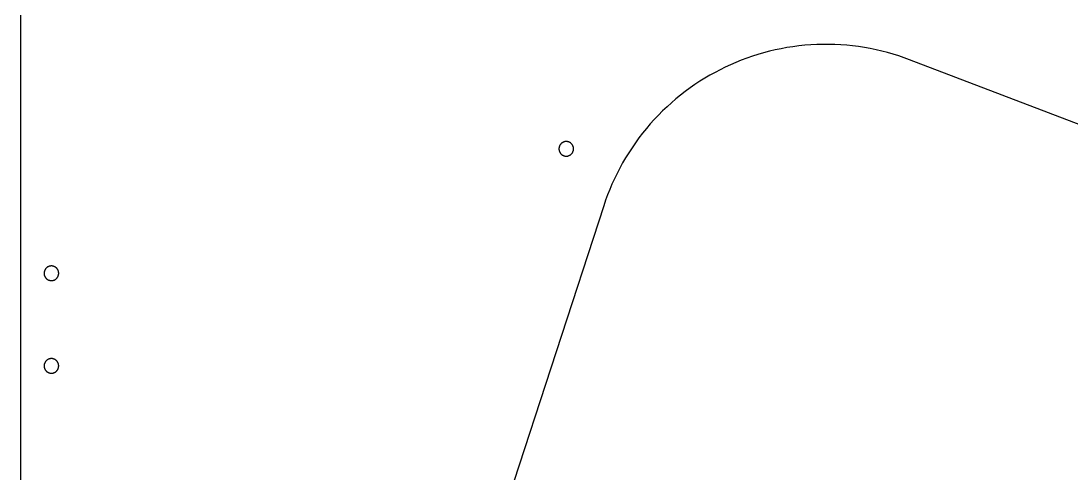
# Model space of a CAD drawing. Extents: x 0 to 146, y -2 to 88.
# Drawn here: x 18.03 to 31.5, y 51.81 to 57.62 of the extents above; entities that cross this region are included whole.
import ezdxf

# ---------------------------------------------------------------- set-up
doc = ezdxf.new("R2010")
doc.units = 0
doc.header["$LTSCALE"] = 15
doc.layers.add('CUT$EXTERIOR', color=1, linetype='CONTINUOUS')
doc.layers.add('CUT$INTERIOR', color=5, linetype='CONTINUOUS')

msp = doc.modelspace()

# ---------------------------------------------------------------- linework, layer by layer
at = {"layer": 'CUT$EXTERIOR'}
for p, q in [((18.026, 44.286), (18.026, 66.453)), ((27.701, 57.245), (27.626, 57.227)), ((27.776, 57.26), (27.701, 57.245)), ((27.851, 57.274), (27.776, 57.26)), ((27.927, 57.286), (27.851, 57.274)), ((28.003, 57.296), (27.927, 57.286)), ((28.08, 57.304), (28.003, 57.296)), ((28.157, 57.31), (28.08, 57.304)), ((28.233, 57.314), (28.157, 57.31)), ((28.31, 57.316), (28.233, 57.314)), ((28.387, 57.316), (28.31, 57.316)), ((28.464, 57.314), (28.387, 57.316)), ((28.541, 57.311), (28.464, 57.314)), ((28.618, 57.305), (28.541, 57.311)), ((28.694, 57.297), (28.618, 57.305)), ((28.77, 57.287), (28.694, 57.297)), ((28.845, 57.276), (28.77, 57.287)), ((28.92, 57.262), (28.845, 57.276)), ((28.995, 57.247), (28.92, 57.262)), ((29.068, 57.23), (28.995, 57.247)), ((27.266, 57.113), (27.197, 57.085)), ((27.337, 57.139), (27.266, 57.113)), ((27.408, 57.164), (27.337, 57.139)), ((27.48, 57.187), (27.408, 57.164)), ((27.553, 57.208), (27.48, 57.187)), ((27.626, 57.227), (27.553, 57.208)), ((29.141, 57.211), (29.068, 57.23)), ((29.214, 57.19), (29.141, 57.211)), ((29.285, 57.168), (29.214, 57.19)), ((29.355, 57.144), (29.285, 57.168)), ((29.425, 57.119), (29.355, 57.144)), ((34.016, 55.363), (29.425, 57.119)), ((26.995, 56.991), (26.929, 56.957)), ((27.061, 57.024), (26.995, 56.991)), ((27.129, 57.055), (27.061, 57.024)), ((27.197, 57.085), (27.129, 57.055)), ((26.735, 56.842), (26.672, 56.801)), ((26.799, 56.882), (26.735, 56.842)), ((26.863, 56.92), (26.799, 56.882)), ((26.929, 56.957), (26.863, 56.92)), ((26.548, 56.712), (26.487, 56.666)), ((26.609, 56.757), (26.548, 56.712)), ((26.672, 56.801), (26.609, 56.757)), ((26.428, 56.617), (26.37, 56.567)), ((26.487, 56.666), (26.428, 56.617)), ((26.257, 56.463), (26.203, 56.408)), ((26.313, 56.516), (26.257, 56.463)), ((26.37, 56.567), (26.313, 56.516)), ((26.15, 56.352), (26.098, 56.295)), ((26.203, 56.408), (26.15, 56.352)), ((26, 56.177), (25.953, 56.116)), ((26.048, 56.237), (26, 56.177)), ((26.098, 56.295), (26.048, 56.237)), ((25.908, 56.054), (25.864, 55.991)), ((25.953, 56.116), (25.908, 56.054)), ((25.822, 55.926), (25.782, 55.861)), ((25.864, 55.991), (25.822, 55.926)), ((25.743, 55.795), (25.707, 55.729)), ((25.782, 55.861), (25.743, 55.795)), ((25.672, 55.661), (25.639, 55.593)), ((25.707, 55.729), (25.672, 55.661)), ((25.607, 55.525), (25.578, 55.456)), ((25.639, 55.593), (25.607, 55.525)), ((25.55, 55.386), (25.525, 55.316)), ((25.578, 55.456), (25.55, 55.386)), ((25.501, 55.246), (21.879, 44.132)), ((25.525, 55.316), (25.501, 55.246))]:
    msp.add_line(p, q, dxfattribs=at)
at = {"layer": 'CUT$INTERIOR'}
for p, q in [((24.947, 56.034), (24.945, 56.031)), ((24.949, 56.036), (24.947, 56.034)), ((24.951, 56.039), (24.949, 56.036)), ((24.953, 56.041), (24.951, 56.039)), ((24.955, 56.044), (24.953, 56.041)), ((24.958, 56.046), (24.955, 56.044)), ((24.96, 56.048), (24.958, 56.046)), ((24.963, 56.05), (24.96, 56.048)), ((24.965, 56.052), (24.963, 56.05)), ((24.968, 56.054), (24.965, 56.052)), ((24.971, 56.056), (24.968, 56.054)), ((24.973, 56.057), (24.971, 56.056)), ((24.976, 56.059), (24.973, 56.057)), ((24.979, 56.06), (24.976, 56.059)), ((24.982, 56.062), (24.979, 56.06)), ((24.985, 56.063), (24.982, 56.062)), ((24.988, 56.064), (24.985, 56.063)), ((24.991, 56.065), (24.988, 56.064)), ((24.994, 56.066), (24.991, 56.065)), ((24.997, 56.067), (24.994, 56.066)), ((25.001, 56.068), (24.997, 56.067)), ((25.004, 56.069), (25.001, 56.068)), ((25.007, 56.069), (25.004, 56.069)), ((25.01, 56.069), (25.007, 56.069)), ((25.014, 56.07), (25.01, 56.069)), ((25.017, 56.07), (25.014, 56.07)), ((25.02, 56.07), (25.017, 56.07)), ((25.023, 56.07), (25.02, 56.07)), ((25.027, 56.07), (25.023, 56.07)), ((25.03, 56.07), (25.027, 56.07)), ((25.033, 56.069), (25.03, 56.07)), ((25.036, 56.069), (25.033, 56.069)), ((25.039, 56.068), (25.036, 56.069)), ((25.043, 56.067), (25.039, 56.068)), ((25.046, 56.067), (25.043, 56.067)), ((25.049, 56.066), (25.046, 56.067)), ((25.052, 56.065), (25.049, 56.066)), ((25.055, 56.063), (25.052, 56.065)), ((25.058, 56.062), (25.055, 56.063)), ((25.061, 56.061), (25.058, 56.062)), ((25.064, 56.059), (25.061, 56.061)), ((25.067, 56.058), (25.064, 56.059)), ((25.07, 56.056), (25.067, 56.058)), ((25.072, 56.054), (25.07, 56.056)), ((25.075, 56.053), (25.072, 56.054)), ((25.078, 56.051), (25.075, 56.053)), ((25.08, 56.049), (25.078, 56.051)), ((25.083, 56.046), (25.08, 56.049)), ((25.085, 56.044), (25.083, 56.046)), ((25.087, 56.042), (25.085, 56.044)), ((25.09, 56.04), (25.087, 56.042)), ((25.092, 56.037), (25.09, 56.04)), ((25.094, 56.035), (25.092, 56.037)), ((25.096, 56.032), (25.094, 56.035)), ((24.928, 55.99), (24.927, 55.986)), ((24.927, 55.986), (24.927, 55.983)), ((24.927, 55.983), (24.927, 55.98)), ((24.927, 55.98), (24.927, 55.977)), ((24.927, 55.977), (24.927, 55.973)), ((24.927, 55.973), (24.927, 55.97)), ((24.927, 55.97), (24.927, 55.967)), ((24.927, 55.967), (24.928, 55.964)), ((24.929, 55.996), (24.928, 55.993)), ((24.928, 55.993), (24.928, 55.99)), ((24.928, 55.964), (24.928, 55.96)), ((24.928, 55.96), (24.929, 55.957)), ((24.93, 55.999), (24.929, 55.996)), ((24.929, 55.957), (24.929, 55.954)), ((24.929, 55.954), (24.93, 55.951)), ((24.931, 56.005), (24.93, 56.002)), ((24.93, 56.002), (24.93, 55.999)), ((24.93, 55.951), (24.931, 55.948)), ((24.932, 56.008), (24.931, 56.005)), ((24.931, 55.948), (24.932, 55.945)), ((24.934, 56.011), (24.932, 56.008)), ((24.932, 55.945), (24.933, 55.942)), ((24.933, 55.942), (24.935, 55.939)), ((24.935, 56.014), (24.934, 56.011)), ((24.936, 56.017), (24.935, 56.014)), ((24.935, 55.939), (24.936, 55.936)), ((24.938, 56.02), (24.936, 56.017)), ((24.936, 55.936), (24.937, 55.933)), ((24.937, 55.933), (24.939, 55.93)), ((24.939, 56.023), (24.938, 56.02)), ((24.941, 56.026), (24.939, 56.023)), ((24.939, 55.93), (24.941, 55.927)), ((24.943, 56.029), (24.941, 56.026)), ((24.941, 55.927), (24.942, 55.924)), ((24.942, 55.924), (24.944, 55.922)), ((24.945, 56.031), (24.943, 56.029)), ((24.944, 55.922), (24.946, 55.919)), ((24.946, 55.919), (24.948, 55.917)), ((24.948, 55.917), (24.95, 55.914)), ((24.95, 55.914), (24.953, 55.912)), ((24.953, 55.912), (24.955, 55.909)), ((24.955, 55.909), (24.957, 55.907)), ((24.957, 55.907), (24.96, 55.905)), ((24.96, 55.905), (24.962, 55.903)), ((24.962, 55.903), (24.965, 55.901)), ((24.965, 55.901), (24.967, 55.899)), ((24.967, 55.899), (24.97, 55.897)), ((25.069, 55.896), (25.072, 55.898)), ((25.072, 55.898), (25.074, 55.9)), ((25.074, 55.9), (25.077, 55.901)), ((25.077, 55.901), (25.08, 55.903)), ((25.08, 55.903), (25.082, 55.906)), ((25.082, 55.906), (25.085, 55.908)), ((25.085, 55.908), (25.087, 55.91)), ((25.087, 55.91), (25.089, 55.912)), ((25.089, 55.912), (25.091, 55.915)), ((25.091, 55.915), (25.093, 55.917)), ((25.093, 55.917), (25.095, 55.92)), ((25.095, 55.92), (25.097, 55.922)), ((25.098, 56.029), (25.096, 56.032)), ((25.097, 55.922), (25.099, 55.925)), ((25.099, 56.027), (25.098, 56.029)), ((25.101, 56.024), (25.099, 56.027)), ((25.099, 55.925), (25.101, 55.928)), ((25.103, 56.021), (25.101, 56.024)), ((25.101, 55.928), (25.102, 55.931)), ((25.102, 55.931), (25.104, 55.934)), ((25.104, 56.018), (25.103, 56.021)), ((25.106, 56.015), (25.104, 56.018)), ((25.104, 55.934), (25.105, 55.937)), ((25.105, 55.937), (25.107, 55.94)), ((25.107, 56.012), (25.106, 56.015)), ((25.108, 56.009), (25.107, 56.012)), ((25.107, 55.94), (25.108, 55.943)), ((25.109, 56.006), (25.108, 56.009)), ((25.108, 55.943), (25.109, 55.946)), ((25.11, 56.003), (25.109, 56.006)), ((25.109, 55.946), (25.11, 55.949)), ((25.111, 56), (25.11, 56.003)), ((25.11, 55.949), (25.111, 55.952)), ((25.112, 55.997), (25.111, 56)), ((25.111, 55.952), (25.112, 55.955)), ((25.113, 55.994), (25.112, 55.997)), ((25.112, 55.958), (25.113, 55.961)), ((25.112, 55.955), (25.112, 55.958)), ((25.113, 55.991), (25.113, 55.994)), ((25.114, 55.987), (25.113, 55.991)), ((25.113, 55.961), (25.114, 55.965)), ((25.114, 55.984), (25.114, 55.987)), ((25.114, 55.981), (25.114, 55.984)), ((25.114, 55.978), (25.114, 55.981)), ((25.114, 55.974), (25.114, 55.978)), ((25.114, 55.971), (25.114, 55.974)), ((25.114, 55.968), (25.114, 55.971)), ((25.114, 55.965), (25.114, 55.968)), ((24.97, 55.897), (24.973, 55.896)), ((24.973, 55.896), (24.976, 55.894)), ((24.976, 55.894), (24.979, 55.892)), ((24.979, 55.892), (24.982, 55.891)), ((24.982, 55.891), (24.985, 55.89)), ((24.985, 55.89), (24.988, 55.888)), ((24.988, 55.888), (24.991, 55.887)), ((24.991, 55.887), (24.994, 55.886)), ((24.994, 55.886), (24.997, 55.886)), ((24.997, 55.886), (25, 55.885)), ((25, 55.885), (25.003, 55.884)), ((25.003, 55.884), (25.006, 55.884)), ((25.006, 55.884), (25.01, 55.883)), ((25.01, 55.883), (25.013, 55.883)), ((25.013, 55.883), (25.016, 55.883)), ((25.016, 55.883), (25.019, 55.883)), ((25.019, 55.883), (25.023, 55.883)), ((25.023, 55.883), (25.026, 55.883)), ((25.026, 55.883), (25.029, 55.883)), ((25.029, 55.883), (25.032, 55.883)), ((25.032, 55.883), (25.036, 55.884)), ((25.036, 55.884), (25.039, 55.884)), ((25.039, 55.884), (25.042, 55.885)), ((25.042, 55.885), (25.045, 55.886)), ((25.045, 55.886), (25.048, 55.887)), ((25.048, 55.887), (25.051, 55.888)), ((25.051, 55.888), (25.054, 55.889)), ((25.054, 55.889), (25.057, 55.89)), ((25.057, 55.89), (25.06, 55.891)), ((25.06, 55.891), (25.063, 55.893)), ((25.063, 55.893), (25.066, 55.894)), ((25.066, 55.894), (25.069, 55.896)), ((18.33, 54.417), (18.329, 54.414)), ((18.331, 54.42), (18.33, 54.417)), ((18.333, 54.423), (18.331, 54.42)), ((18.334, 54.426), (18.333, 54.423)), ((18.336, 54.429), (18.334, 54.426)), ((18.338, 54.432), (18.336, 54.429)), ((18.34, 54.434), (18.338, 54.432)), ((18.341, 54.437), (18.34, 54.434)), ((18.344, 54.44), (18.341, 54.437)), ((18.346, 54.442), (18.344, 54.44)), ((18.348, 54.444), (18.346, 54.442)), ((18.35, 54.447), (18.348, 54.444)), ((18.352, 54.449), (18.35, 54.447)), ((18.355, 54.451), (18.352, 54.449)), ((18.357, 54.453), (18.355, 54.451)), ((18.36, 54.455), (18.357, 54.453)), ((18.363, 54.457), (18.36, 54.455)), ((18.365, 54.459), (18.363, 54.457)), ((18.368, 54.461), (18.365, 54.459)), ((18.371, 54.462), (18.368, 54.461)), ((18.374, 54.464), (18.371, 54.462)), ((18.377, 54.465), (18.374, 54.464)), ((18.38, 54.467), (18.377, 54.465)), ((18.383, 54.468), (18.38, 54.467)), ((18.386, 54.469), (18.383, 54.468)), ((18.389, 54.47), (18.386, 54.469)), ((18.392, 54.471), (18.389, 54.47)), ((18.395, 54.472), (18.392, 54.471)), ((18.398, 54.472), (18.395, 54.472)), ((18.401, 54.473), (18.398, 54.472)), ((18.405, 54.473), (18.401, 54.473)), ((18.408, 54.474), (18.405, 54.473)), ((18.411, 54.474), (18.408, 54.474)), ((18.414, 54.474), (18.411, 54.474)), ((18.418, 54.474), (18.414, 54.474)), ((18.421, 54.474), (18.418, 54.474)), ((18.424, 54.474), (18.421, 54.474)), ((18.427, 54.473), (18.424, 54.474)), ((18.431, 54.473), (18.427, 54.473)), ((18.434, 54.472), (18.431, 54.473)), ((18.437, 54.472), (18.434, 54.472)), ((18.44, 54.471), (18.437, 54.472)), ((18.443, 54.47), (18.44, 54.471)), ((18.446, 54.469), (18.443, 54.47)), ((18.449, 54.468), (18.446, 54.469)), ((18.453, 54.467), (18.449, 54.468)), ((18.455, 54.465), (18.453, 54.467)), ((18.458, 54.464), (18.455, 54.465)), ((18.461, 54.462), (18.458, 54.464)), ((18.464, 54.461), (18.461, 54.462)), ((18.467, 54.459), (18.464, 54.461)), ((18.47, 54.457), (18.467, 54.459)), ((18.472, 54.455), (18.47, 54.457)), ((18.475, 54.453), (18.472, 54.455)), ((18.477, 54.451), (18.475, 54.453)), ((18.48, 54.449), (18.477, 54.451)), ((18.482, 54.447), (18.48, 54.449)), ((18.484, 54.444), (18.482, 54.447)), ((18.487, 54.442), (18.484, 54.444)), ((18.489, 54.44), (18.487, 54.442)), ((18.491, 54.437), (18.489, 54.44)), ((18.493, 54.434), (18.491, 54.437)), ((18.494, 54.432), (18.493, 54.434)), ((18.496, 54.429), (18.494, 54.432)), ((18.498, 54.426), (18.496, 54.429)), ((18.499, 54.423), (18.498, 54.426)), ((18.501, 54.42), (18.499, 54.423)), ((18.502, 54.417), (18.501, 54.42)), ((18.503, 54.414), (18.502, 54.417)), ((18.323, 54.389), (18.322, 54.386)), ((18.322, 54.386), (18.322, 54.383)), ((18.322, 54.383), (18.322, 54.379)), ((18.322, 54.379), (18.322, 54.376)), ((18.322, 54.376), (18.323, 54.373)), ((18.324, 54.396), (18.323, 54.392)), ((18.323, 54.392), (18.323, 54.389)), ((18.323, 54.373), (18.323, 54.37)), ((18.323, 54.37), (18.323, 54.366)), ((18.323, 54.366), (18.324, 54.363)), ((18.325, 54.402), (18.324, 54.399)), ((18.324, 54.399), (18.324, 54.396)), ((18.324, 54.363), (18.325, 54.36)), ((18.326, 54.405), (18.325, 54.402)), ((18.325, 54.36), (18.325, 54.357)), ((18.325, 54.357), (18.326, 54.354)), ((18.327, 54.408), (18.326, 54.405)), ((18.326, 54.354), (18.327, 54.351)), ((18.328, 54.411), (18.327, 54.408)), ((18.327, 54.351), (18.328, 54.348)), ((18.329, 54.414), (18.328, 54.411)), ((18.328, 54.348), (18.329, 54.345)), ((18.329, 54.345), (18.331, 54.342)), ((18.331, 54.342), (18.332, 54.339)), ((18.332, 54.339), (18.334, 54.336)), ((18.334, 54.336), (18.335, 54.333)), ((18.335, 54.333), (18.337, 54.33)), ((18.337, 54.33), (18.339, 54.327)), ((18.339, 54.327), (18.341, 54.325)), ((18.341, 54.325), (18.342, 54.322)), ((18.342, 54.322), (18.345, 54.32)), ((18.345, 54.32), (18.347, 54.317)), ((18.347, 54.317), (18.349, 54.315)), ((18.349, 54.315), (18.351, 54.313)), ((18.351, 54.313), (18.354, 54.31)), ((18.354, 54.31), (18.356, 54.308)), ((18.356, 54.308), (18.359, 54.306)), ((18.359, 54.306), (18.361, 54.304)), ((18.361, 54.304), (18.364, 54.302)), ((18.364, 54.302), (18.367, 54.301)), ((18.367, 54.301), (18.369, 54.299)), ((18.369, 54.299), (18.372, 54.297)), ((18.372, 54.297), (18.375, 54.296)), ((18.375, 54.296), (18.378, 54.294)), ((18.378, 54.294), (18.381, 54.293)), ((18.381, 54.293), (18.384, 54.292)), ((18.384, 54.292), (18.387, 54.291)), ((18.387, 54.291), (18.39, 54.29)), ((18.39, 54.29), (18.394, 54.289)), ((18.394, 54.289), (18.397, 54.288)), ((18.397, 54.288), (18.4, 54.288)), ((18.4, 54.288), (18.403, 54.287)), ((18.403, 54.287), (18.406, 54.287)), ((18.406, 54.287), (18.41, 54.287)), ((18.41, 54.287), (18.413, 54.287)), ((18.413, 54.287), (18.416, 54.286)), ((18.416, 54.286), (18.419, 54.287)), ((18.419, 54.287), (18.423, 54.287)), ((18.423, 54.287), (18.426, 54.287)), ((18.426, 54.287), (18.429, 54.287)), ((18.429, 54.287), (18.432, 54.288)), ((18.432, 54.288), (18.435, 54.288)), ((18.435, 54.288), (18.439, 54.289)), ((18.439, 54.289), (18.442, 54.29)), ((18.442, 54.29), (18.445, 54.291)), ((18.445, 54.291), (18.448, 54.292)), ((18.448, 54.292), (18.451, 54.293)), ((18.451, 54.293), (18.454, 54.294)), ((18.454, 54.294), (18.457, 54.296)), ((18.457, 54.296), (18.46, 54.297)), ((18.46, 54.297), (18.463, 54.299)), ((18.463, 54.299), (18.466, 54.301)), ((18.466, 54.301), (18.468, 54.302)), ((18.468, 54.302), (18.471, 54.304)), ((18.471, 54.304), (18.474, 54.306)), ((18.474, 54.306), (18.476, 54.308)), ((18.476, 54.308), (18.479, 54.31)), ((18.479, 54.31), (18.481, 54.313)), ((18.481, 54.313), (18.483, 54.315)), ((18.483, 54.315), (18.485, 54.317)), ((18.485, 54.317), (18.488, 54.32)), ((18.488, 54.32), (18.49, 54.322)), ((18.49, 54.322), (18.492, 54.325)), ((18.492, 54.325), (18.494, 54.327)), ((18.494, 54.327), (18.495, 54.33)), ((18.495, 54.33), (18.497, 54.333)), ((18.497, 54.333), (18.499, 54.336)), ((18.499, 54.336), (18.5, 54.339)), ((18.5, 54.339), (18.501, 54.342)), ((18.501, 54.342), (18.503, 54.345)), ((18.505, 54.411), (18.503, 54.414)), ((18.503, 54.345), (18.504, 54.348)), ((18.504, 54.348), (18.505, 54.351)), ((18.506, 54.408), (18.505, 54.411)), ((18.505, 54.351), (18.506, 54.354)), ((18.506, 54.405), (18.506, 54.408)), ((18.507, 54.402), (18.506, 54.405)), ((18.506, 54.354), (18.507, 54.357)), ((18.508, 54.399), (18.507, 54.402)), ((18.507, 54.357), (18.508, 54.36)), ((18.509, 54.396), (18.508, 54.399)), ((18.508, 54.363), (18.509, 54.366)), ((18.508, 54.36), (18.508, 54.363)), ((18.509, 54.392), (18.509, 54.396)), ((18.509, 54.389), (18.509, 54.392)), ((18.51, 54.386), (18.509, 54.389)), ((18.509, 54.37), (18.51, 54.373)), ((18.509, 54.366), (18.509, 54.37)), ((18.51, 54.383), (18.51, 54.386)), ((18.51, 54.379), (18.51, 54.383)), ((18.51, 54.376), (18.51, 54.379)), ((18.51, 54.373), (18.51, 54.376)), ((18.324, 53.208), (18.323, 53.205)), ((18.323, 53.205), (18.323, 53.203)), ((18.325, 53.214), (18.324, 53.212)), ((18.324, 53.212), (18.324, 53.21)), ((18.324, 53.21), (18.324, 53.208)), ((18.326, 53.219), (18.325, 53.216)), ((18.325, 53.216), (18.325, 53.214)), ((18.327, 53.221), (18.326, 53.219)), ((18.328, 53.225), (18.327, 53.223)), ((18.327, 53.223), (18.327, 53.221)), ((18.329, 53.227), (18.328, 53.225)), ((18.33, 53.229), (18.329, 53.227)), ((18.331, 53.232), (18.33, 53.229)), ((18.332, 53.234), (18.331, 53.232)), ((18.333, 53.236), (18.332, 53.234)), ((18.334, 53.238), (18.333, 53.236)), ((18.335, 53.24), (18.334, 53.238)), ((18.336, 53.242), (18.335, 53.24)), ((18.338, 53.244), (18.336, 53.242)), ((18.339, 53.246), (18.338, 53.244)), ((18.34, 53.248), (18.339, 53.246)), ((18.342, 53.25), (18.34, 53.248)), ((18.343, 53.252), (18.342, 53.25)), ((18.345, 53.254), (18.343, 53.252)), ((18.346, 53.255), (18.345, 53.254)), ((18.348, 53.257), (18.346, 53.255)), ((18.35, 53.259), (18.348, 53.257)), ((18.352, 53.261), (18.35, 53.259)), ((18.353, 53.262), (18.352, 53.261)), ((18.355, 53.264), (18.353, 53.262)), ((18.357, 53.266), (18.355, 53.264)), ((18.359, 53.267), (18.357, 53.266)), ((18.361, 53.268), (18.359, 53.267)), ((18.363, 53.27), (18.361, 53.268)), ((18.365, 53.271), (18.363, 53.27)), ((18.367, 53.272), (18.365, 53.271)), ((18.369, 53.274), (18.367, 53.272)), ((18.371, 53.275), (18.369, 53.274)), ((18.373, 53.276), (18.371, 53.275)), ((18.375, 53.277), (18.373, 53.276)), ((18.377, 53.278), (18.375, 53.277)), ((18.379, 53.279), (18.377, 53.278)), ((18.382, 53.28), (18.379, 53.279)), ((18.384, 53.281), (18.382, 53.28)), ((18.386, 53.281), (18.384, 53.281)), ((18.388, 53.282), (18.386, 53.281)), ((18.39, 53.283), (18.388, 53.282)), ((18.392, 53.283), (18.39, 53.283)), ((18.395, 53.284), (18.392, 53.283)), ((18.397, 53.284), (18.395, 53.284)), ((18.399, 53.285), (18.397, 53.284)), ((18.401, 53.285), (18.399, 53.285)), ((18.403, 53.286), (18.401, 53.285)), ((18.406, 53.286), (18.403, 53.286)), ((18.408, 53.286), (18.406, 53.286)), ((18.41, 53.286), (18.408, 53.286)), ((18.412, 53.286), (18.41, 53.286)), ((18.414, 53.286), (18.412, 53.286)), ((18.416, 53.286), (18.414, 53.286)), ((18.418, 53.286), (18.416, 53.286)), ((18.42, 53.286), (18.418, 53.286)), ((18.422, 53.286), (18.42, 53.286)), ((18.424, 53.286), (18.422, 53.286)), ((18.427, 53.286), (18.424, 53.286)), ((18.429, 53.286), (18.427, 53.286)), ((18.431, 53.285), (18.429, 53.286)), ((18.433, 53.285), (18.431, 53.285)), ((18.435, 53.284), (18.433, 53.285)), ((18.437, 53.284), (18.435, 53.284)), ((18.44, 53.283), (18.437, 53.284)), ((18.442, 53.283), (18.44, 53.283)), ((18.444, 53.282), (18.442, 53.283)), ((18.446, 53.281), (18.444, 53.282)), ((18.448, 53.281), (18.446, 53.281)), ((18.451, 53.28), (18.448, 53.281)), ((18.453, 53.279), (18.451, 53.28)), ((18.455, 53.278), (18.453, 53.279)), ((18.457, 53.277), (18.455, 53.278)), ((18.459, 53.276), (18.457, 53.277)), ((18.461, 53.275), (18.459, 53.276)), ((18.463, 53.274), (18.461, 53.275)), ((18.465, 53.272), (18.463, 53.274)), ((18.467, 53.271), (18.465, 53.272)), ((18.469, 53.27), (18.467, 53.271)), ((18.471, 53.268), (18.469, 53.27)), ((18.473, 53.267), (18.471, 53.268)), ((18.475, 53.266), (18.473, 53.267)), ((18.477, 53.264), (18.475, 53.266)), ((18.479, 53.262), (18.477, 53.264)), ((18.481, 53.261), (18.479, 53.262)), ((18.482, 53.259), (18.481, 53.261)), ((18.484, 53.257), (18.482, 53.259)), ((18.486, 53.255), (18.484, 53.257)), ((18.487, 53.254), (18.486, 53.255)), ((18.489, 53.252), (18.487, 53.254)), ((18.49, 53.25), (18.489, 53.252)), ((18.492, 53.248), (18.49, 53.25)), ((18.493, 53.246), (18.492, 53.248)), ((18.495, 53.244), (18.493, 53.246)), ((18.496, 53.242), (18.495, 53.244)), ((18.497, 53.24), (18.496, 53.242)), ((18.498, 53.238), (18.497, 53.24)), ((18.499, 53.236), (18.498, 53.238)), ((18.5, 53.234), (18.499, 53.236)), ((18.501, 53.232), (18.5, 53.234)), ((18.502, 53.229), (18.501, 53.232)), ((18.503, 53.227), (18.502, 53.229)), ((18.504, 53.225), (18.503, 53.227)), ((18.505, 53.223), (18.504, 53.225)), ((18.506, 53.221), (18.505, 53.223)), ((18.506, 53.219), (18.506, 53.221)), ((18.507, 53.216), (18.506, 53.219)), ((18.507, 53.214), (18.507, 53.216)), ((18.508, 53.212), (18.507, 53.214)), ((18.508, 53.21), (18.508, 53.212)), ((18.509, 53.208), (18.508, 53.21)), ((18.509, 53.205), (18.509, 53.208)), ((18.509, 53.203), (18.509, 53.205)), ((18.323, 53.199), (18.322, 53.197)), ((18.322, 53.197), (18.322, 53.195)), ((18.322, 53.195), (18.322, 53.193)), ((18.322, 53.193), (18.322, 53.191)), ((18.322, 53.191), (18.322, 53.189)), ((18.322, 53.189), (18.323, 53.186)), ((18.323, 53.203), (18.323, 53.201)), ((18.323, 53.201), (18.323, 53.199)), ((18.323, 53.186), (18.323, 53.184)), ((18.323, 53.184), (18.323, 53.182)), ((18.323, 53.182), (18.323, 53.18)), ((18.323, 53.18), (18.324, 53.178)), ((18.324, 53.178), (18.324, 53.176)), ((18.324, 53.176), (18.324, 53.173)), ((18.324, 53.173), (18.325, 53.171)), ((18.325, 53.171), (18.325, 53.169)), ((18.325, 53.169), (18.326, 53.167)), ((18.326, 53.167), (18.327, 53.165)), ((18.327, 53.165), (18.327, 53.163)), ((18.327, 53.163), (18.328, 53.16)), ((18.328, 53.16), (18.329, 53.158)), ((18.329, 53.158), (18.33, 53.156)), ((18.33, 53.156), (18.331, 53.154)), ((18.331, 53.154), (18.332, 53.152)), ((18.332, 53.152), (18.333, 53.15)), ((18.333, 53.15), (18.334, 53.148)), ((18.334, 53.148), (18.335, 53.145)), ((18.335, 53.145), (18.336, 53.143)), ((18.336, 53.143), (18.338, 53.141)), ((18.338, 53.141), (18.339, 53.139)), ((18.339, 53.139), (18.34, 53.137)), ((18.34, 53.137), (18.342, 53.136)), ((18.342, 53.136), (18.343, 53.134)), ((18.343, 53.134), (18.345, 53.132)), ((18.345, 53.132), (18.346, 53.13)), ((18.346, 53.13), (18.348, 53.128)), ((18.348, 53.128), (18.35, 53.126)), ((18.35, 53.126), (18.352, 53.125)), ((18.352, 53.125), (18.353, 53.123)), ((18.353, 53.123), (18.355, 53.121)), ((18.355, 53.121), (18.357, 53.12)), ((18.357, 53.12), (18.359, 53.118)), ((18.359, 53.118), (18.361, 53.117)), ((18.361, 53.117), (18.363, 53.116)), ((18.363, 53.116), (18.365, 53.114)), ((18.365, 53.114), (18.367, 53.113)), ((18.367, 53.113), (18.369, 53.112)), ((18.369, 53.112), (18.371, 53.111)), ((18.371, 53.111), (18.373, 53.109)), ((18.373, 53.109), (18.375, 53.108)), ((18.375, 53.108), (18.377, 53.107)), ((18.377, 53.107), (18.379, 53.106)), ((18.379, 53.106), (18.382, 53.106)), ((18.382, 53.106), (18.384, 53.105)), ((18.384, 53.105), (18.386, 53.104)), ((18.386, 53.104), (18.388, 53.103)), ((18.388, 53.103), (18.39, 53.103)), ((18.39, 53.103), (18.392, 53.102)), ((18.392, 53.102), (18.395, 53.101)), ((18.395, 53.101), (18.397, 53.101)), ((18.397, 53.101), (18.399, 53.101)), ((18.399, 53.101), (18.401, 53.1)), ((18.401, 53.1), (18.403, 53.1)), ((18.403, 53.1), (18.406, 53.1)), ((18.406, 53.1), (18.408, 53.099)), ((18.408, 53.099), (18.41, 53.099)), ((18.41, 53.099), (18.412, 53.099)), ((18.412, 53.099), (18.414, 53.099)), ((18.414, 53.099), (18.416, 53.099)), ((18.416, 53.099), (18.418, 53.099)), ((18.418, 53.099), (18.42, 53.099)), ((18.42, 53.099), (18.422, 53.099)), ((18.422, 53.099), (18.424, 53.099)), ((18.424, 53.099), (18.427, 53.1)), ((18.427, 53.1), (18.429, 53.1)), ((18.429, 53.1), (18.431, 53.1)), ((18.431, 53.1), (18.433, 53.101)), ((18.433, 53.101), (18.435, 53.101)), ((18.435, 53.101), (18.437, 53.101)), ((18.437, 53.101), (18.44, 53.102)), ((18.44, 53.102), (18.442, 53.103)), ((18.442, 53.103), (18.444, 53.103)), ((18.444, 53.103), (18.446, 53.104)), ((18.446, 53.104), (18.448, 53.105)), ((18.448, 53.105), (18.451, 53.106)), ((18.451, 53.106), (18.453, 53.106)), ((18.453, 53.106), (18.455, 53.107)), ((18.455, 53.107), (18.457, 53.108)), ((18.457, 53.108), (18.459, 53.109)), ((18.459, 53.109), (18.461, 53.111)), ((18.461, 53.111), (18.463, 53.112)), ((18.463, 53.112), (18.465, 53.113)), ((18.465, 53.113), (18.467, 53.114)), ((18.467, 53.114), (18.469, 53.116)), ((18.469, 53.116), (18.471, 53.117)), ((18.471, 53.117), (18.473, 53.118)), ((18.473, 53.118), (18.475, 53.12)), ((18.475, 53.12), (18.477, 53.121)), ((18.477, 53.121), (18.479, 53.123)), ((18.479, 53.123), (18.481, 53.125)), ((18.481, 53.125), (18.482, 53.126)), ((18.482, 53.126), (18.484, 53.128)), ((18.484, 53.128), (18.486, 53.13)), ((18.486, 53.13), (18.487, 53.132)), ((18.487, 53.132), (18.489, 53.134)), ((18.489, 53.134), (18.49, 53.136)), ((18.49, 53.136), (18.492, 53.137)), ((18.492, 53.137), (18.493, 53.139)), ((18.493, 53.139), (18.495, 53.141)), ((18.495, 53.141), (18.496, 53.143)), ((18.496, 53.143), (18.497, 53.145)), ((18.497, 53.145), (18.498, 53.148)), ((18.498, 53.148), (18.499, 53.15)), ((18.499, 53.15), (18.5, 53.152)), ((18.5, 53.152), (18.501, 53.154)), ((18.501, 53.154), (18.502, 53.156)), ((18.502, 53.156), (18.503, 53.158)), ((18.503, 53.158), (18.504, 53.16)), ((18.504, 53.16), (18.505, 53.163)), ((18.505, 53.163), (18.506, 53.165)), ((18.506, 53.167), (18.507, 53.169)), ((18.506, 53.165), (18.506, 53.167)), ((18.507, 53.171), (18.508, 53.173)), ((18.507, 53.169), (18.507, 53.171)), ((18.508, 53.176), (18.509, 53.178)), ((18.508, 53.173), (18.508, 53.176)), ((18.509, 53.201), (18.509, 53.203)), ((18.51, 53.199), (18.509, 53.201)), ((18.509, 53.184), (18.51, 53.186)), ((18.509, 53.182), (18.509, 53.184)), ((18.509, 53.18), (18.509, 53.182)), ((18.509, 53.178), (18.509, 53.18)), ((18.51, 53.197), (18.51, 53.199)), ((18.51, 53.195), (18.51, 53.197)), ((18.51, 53.193), (18.51, 53.195)), ((18.51, 53.191), (18.51, 53.193)), ((18.51, 53.189), (18.51, 53.191)), ((18.51, 53.186), (18.51, 53.189))]:
    msp.add_line(p, q, dxfattribs=at)

doc.saveas('drawing.dxf')
